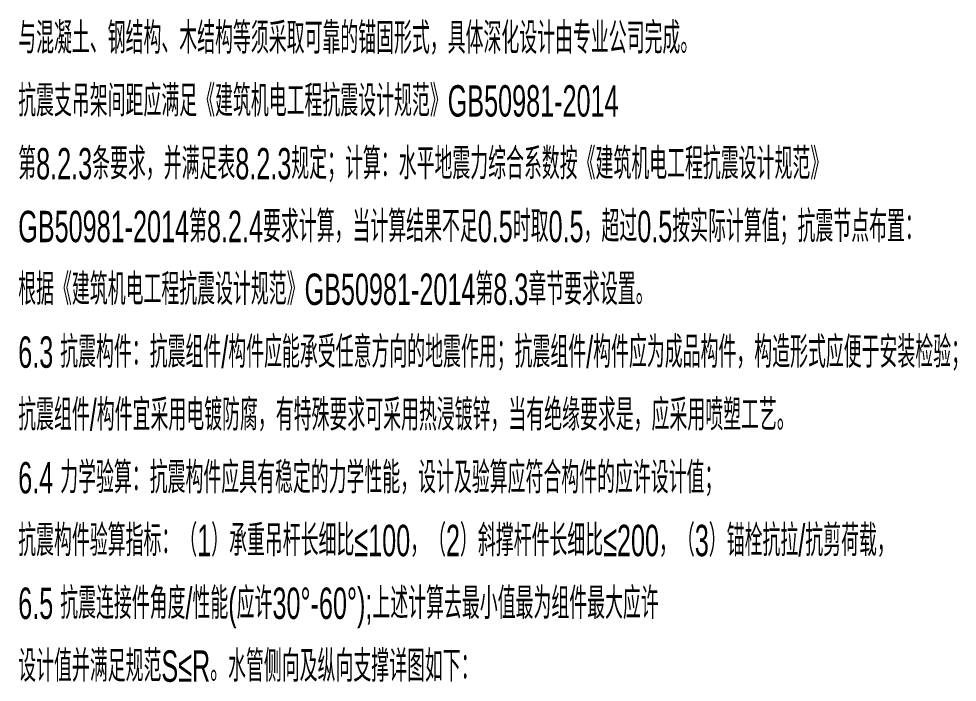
# Model space of a CAD drawing. Header units: inches. Extents: x -1293886 to -986005, y -15154 to 203628.
# Drawn here: x -1250855 to -1238899, y 88497 to 96949 of the extents above; entities that cross this region are included whole.
import ezdxf

# ---------------------------------------------------------------- set-up
doc = ezdxf.new("R2010")
doc.units = ezdxf.units.IN
doc.header["$LTSCALE"] = 100
doc.header["$MEASUREMENT"] = 0
doc.layers.add('WZ', color=6, linetype='Continuous')
doc.styles.add('DIM_FONT', font='bzxw.shx', dxfattribs={"width": 0.55, "bigfont": 'bzhz.shx'})

msp = doc.modelspace()

# ---------------------------------------------------------------- texts
at = {"layer": 'WZ', "style": 'DIM_FONT', "width": 0.6}
for s, p in [('与混凝土、钢结构、木结构等须采取可靠的锚固形式，具体深化设计由专业公司完成。', (-1250862.3, 96502.6)), ('抗震支吊架间距应满足《建筑机电工程抗震设计规范》GB50981-2014', (-1250862.3, 95702.6)), ('第8.2.3条要求，并满足表8.2.3规定；计算：水平地震力综合系数按《建筑机电工程抗震设计规范》', (-1250862.3, 94902.6)), ('GB50981-2014第8.2.4要求计算，当计算结果不足0.5时取0.5，超过0.5按实际计算值；抗震节点布置：', (-1250862.3, 94102.6)), ('根据《建筑机电工程抗震设计规范》GB50981-2014第8.3章节要求设置。', (-1250862.3, 93302.6)), ('6.3 抗震构件：抗震组件/构件应能承受任意方向的地震作用；抗震组件/构件应为成品构件，构造形式应便于安装检验；', (-1250862.3, 92502.6)), ('抗震组件/构件宜采用电镀防腐，有特殊要求可采用热浸镀锌，当有绝缘要求是，应采用喷塑工艺。', (-1250862.3, 91702.6)), ('6.4 力学验算：抗震构件应具有稳定的力学性能，设计及验算应符合构件的应许设计值；', (-1250862.3, 90902.6)), ('抗震构件验算指标：（1）承重吊杆长细比≤100，（2）斜撑杆件长细比≤200，（3）锚栓抗拉/抗剪荷载，', (-1250862.3, 90102.6)), ('6.5 抗震连接件角度/性能(应许30°-60°);上述计算去最小值最为组件最大应许', (-1250862.3, 89302.6)), ('设计值并满足规范S≤R。水管侧向及纵向支撑详图如下：', (-1250862.3, 88502.6))]:
    msp.add_text(s, height=400, dxfattribs=at).set_placement(p)

doc.saveas('drawing.dxf')
